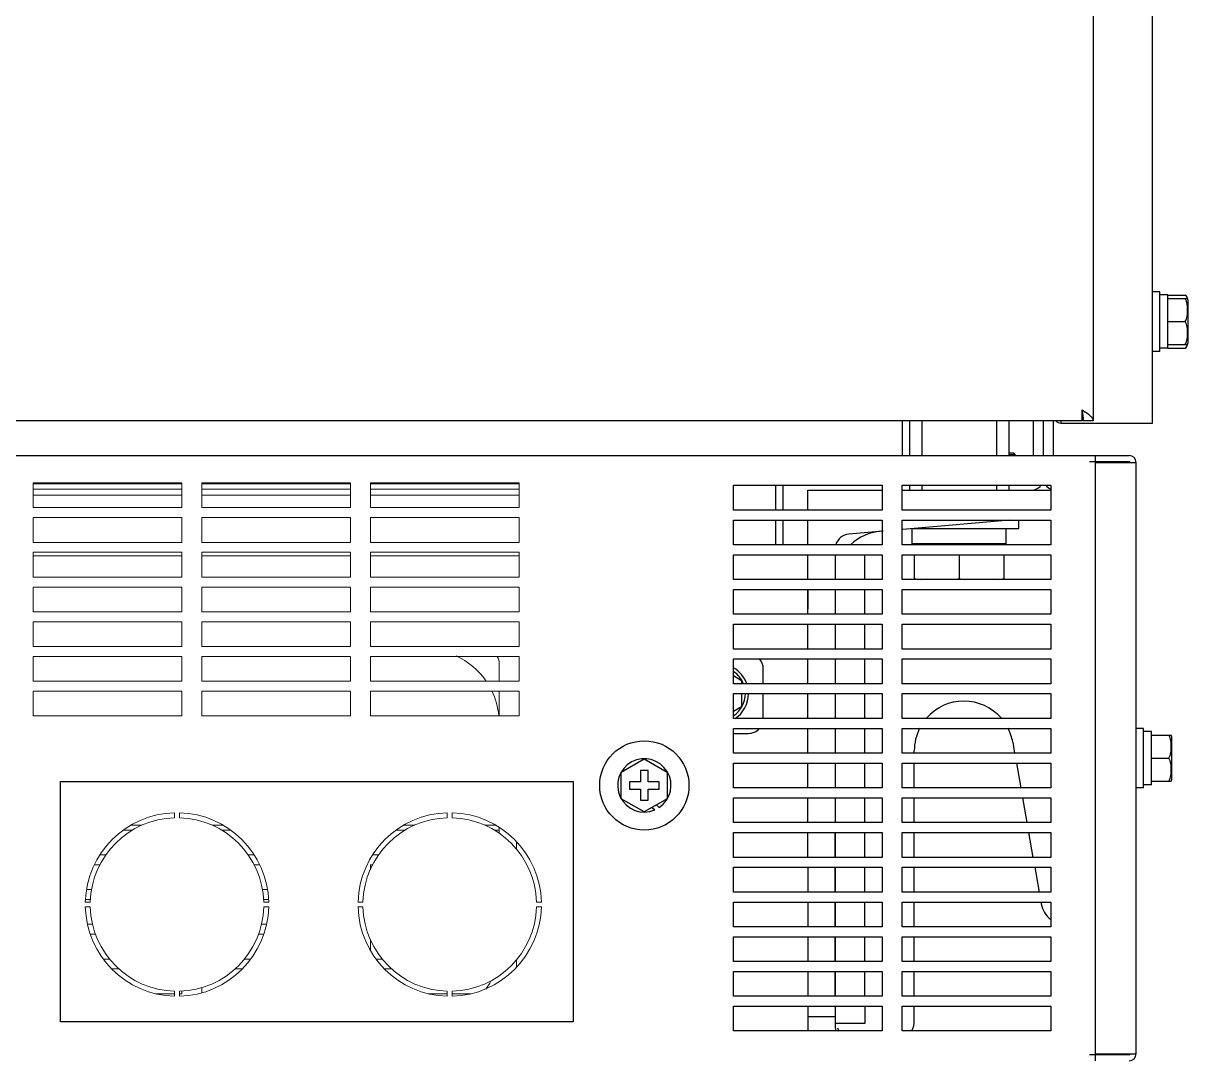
# Model space of a CAD drawing. Header units: millimetres. Extents: x 55614 to 110757, y -66981 to -47484.
# Drawn here: x 89443.1 to 89678, y -57890.2 to -57681.1 of the extents above; entities that cross this region are included whole.
import ezdxf

# ---------------------------------------------------------------- set-up
doc = ezdxf.new("R2010")
doc.units = ezdxf.units.MM
doc.layers.get('0').update_dxf_attribs({"lineweight": 15})
for name, color, linetype in [('2401-00300-M6-16HWMC_0', 7, 'Continuous'), ('2401-00332-S-M12-30HM_0', 7, 'Continuous'), ('2401-01144-S-M6-16HWM_0', 7, 'Continuous'), ('2403-00028_S-M8-0_0', 7, 'Continuous'), ('2404-00032-S-D12D24-P_0', 7, 'Continuous'), ('2404-00038-S-D12_0', 7, 'Continuous'), ('4212-68099_1_0', 7, 'Continuous'), ('4212-73755_1_0', 7, 'Continuous'), ('4212-73755_4_0', 7, 'Continuous'), ('4212-88600-1_0', 7, 'Continuous'), ('4212-88600-2_1_0', 7, 'Continuous'), ('4212-88600-4_0', 7, 'Continuous'), ('4212-88600-6_0', 7, 'Continuous'), ('4212-KH001_041_0', 7, 'Continuous'), ('4212-L0877_1_0', 7, 'Continuous'), ('4215-06931_0', 7, 'Continuous'), ('4215-06933_0', 7, 'Continuous'), ('4215-06934_0', 7, 'Continuous'), ('4215-07850_1_0', 7, 'Continuous'), ('CORNER_FITTING-1_041_0', 7, 'Continuous'), ('CORNER_FITTING-2_041_0', 7, 'Continuous')]:
    doc.layers.add(name, color=color, linetype=linetype)
doc.layers.add('DIM', color=5, linetype='Continuous', lineweight=18)
doc.layers.add('THICK', color=7, linetype='Continuous', lineweight=0)

# ---------------------------------------------------------------- blocks, each defined once
blk = doc.blocks.new('2-1725')
at = {"color": 7, "linetype": 'Continuous'}
for p, q in [((-17411.38, -73638.45), (-17381.38, -73638.45)), ((-17411.38, -73643.45), (-17411.38, -73638.45)), ((-17381.38, -73638.65), (-17411.38, -73638.65)), ((-17381.38, -73638.45), (-17381.38, -73643.45)), ((-17377.38, -73638.45), (-17347.38, -73638.45)), ((-17377.38, -73643.45), (-17377.38, -73638.45)), ((-17347.38, -73638.65), (-17377.38, -73638.65)), ((-17347.38, -73638.45), (-17347.38, -73643.45)), ((-17343.38, -73638.45), (-17313.38, -73638.45)), ((-17343.38, -73643.45), (-17343.38, -73638.45)), ((-17313.38, -73638.65), (-17343.38, -73638.65)), ((-17313.38, -73638.45), (-17313.38, -73643.45)), ((-17411.38, -73639.75), (-17381.38, -73639.75)), ((-17411.38, -73640.95), (-17381.38, -73640.95)), ((-17377.38, -73639.75), (-17347.38, -73639.75)), ((-17377.38, -73640.95), (-17347.38, -73640.95)), ((-17343.38, -73639.75), (-17313.38, -73639.75)), ((-17343.38, -73640.95), (-17313.38, -73640.95)), ((-17381.38, -73643.45), (-17411.38, -73643.45)), ((-17347.38, -73643.45), (-17377.38, -73643.45)), ((-17313.38, -73643.45), (-17343.38, -73643.45)), ((-17411.38, -73645.45), (-17381.38, -73645.45)), ((-17411.38, -73650.45), (-17411.38, -73645.45)), ((-17381.38, -73645.45), (-17381.38, -73650.45)), ((-17377.38, -73645.45), (-17347.38, -73645.45)), ((-17377.38, -73650.45), (-17377.38, -73645.45)), ((-17347.38, -73645.45), (-17347.38, -73650.45)), ((-17343.38, -73645.45), (-17313.38, -73645.45)), ((-17343.38, -73650.45), (-17343.38, -73645.45)), ((-17313.38, -73645.45), (-17313.38, -73650.45)), ((-17381.38, -73650.45), (-17411.38, -73650.45)), ((-17347.38, -73650.45), (-17377.38, -73650.45)), ((-17313.38, -73650.45), (-17343.38, -73650.45)), ((-17411.38, -73652.45), (-17381.38, -73652.45)), ((-17411.38, -73657.45), (-17411.38, -73652.45)), ((-17411.38, -73653.15), (-17381.38, -73653.15)), ((-17381.38, -73652.45), (-17381.38, -73657.45)), ((-17377.38, -73652.45), (-17347.38, -73652.45)), ((-17377.38, -73657.45), (-17377.38, -73652.45)), ((-17377.38, -73653.15), (-17347.38, -73653.15)), ((-17347.38, -73652.45), (-17347.38, -73657.45)), ((-17343.38, -73652.45), (-17313.38, -73652.45)), ((-17343.38, -73657.45), (-17343.38, -73652.45)), ((-17343.38, -73653.15), (-17313.38, -73653.15)), ((-17313.38, -73652.45), (-17313.38, -73657.45)), ((-17381.38, -73657.45), (-17411.38, -73657.45)), ((-17347.38, -73657.45), (-17377.38, -73657.45)), ((-17313.38, -73657.45), (-17343.38, -73657.45)), ((-17411.38, -73659.45), (-17381.38, -73659.45)), ((-17411.38, -73664.45), (-17411.38, -73659.45)), ((-17381.38, -73659.45), (-17381.38, -73664.45)), ((-17377.38, -73659.45), (-17347.38, -73659.45)), ((-17377.38, -73664.45), (-17377.38, -73659.45)), ((-17347.38, -73659.45), (-17347.38, -73664.45)), ((-17343.38, -73659.45), (-17313.38, -73659.45)), ((-17343.38, -73664.45), (-17343.38, -73659.45)), ((-17313.38, -73659.45), (-17313.38, -73664.45)), ((-17381.38, -73664.45), (-17411.38, -73664.45)), ((-17347.38, -73664.45), (-17377.38, -73664.45)), ((-17313.38, -73664.45), (-17343.38, -73664.45)), ((-17411.38, -73666.45), (-17381.38, -73666.45)), ((-17411.38, -73671.45), (-17411.38, -73666.45)), ((-17381.38, -73666.45), (-17381.38, -73671.45)), ((-17377.38, -73666.45), (-17347.38, -73666.45)), ((-17377.38, -73671.45), (-17377.38, -73666.45)), ((-17347.38, -73666.45), (-17347.38, -73671.45)), ((-17343.38, -73666.45), (-17313.38, -73666.45)), ((-17343.38, -73671.45), (-17343.38, -73666.45)), ((-17313.38, -73666.45), (-17313.38, -73671.45)), ((-17381.38, -73671.45), (-17411.38, -73671.45)), ((-17347.38, -73671.45), (-17377.38, -73671.45)), ((-17313.38, -73671.45), (-17343.38, -73671.45)), ((-17411.38, -73673.45), (-17381.38, -73673.45)), ((-17411.38, -73678.45), (-17411.38, -73673.45)), ((-17381.38, -73673.45), (-17381.38, -73678.45)), ((-17377.38, -73673.45), (-17347.38, -73673.45)), ((-17377.38, -73678.45), (-17377.38, -73673.45)), ((-17347.38, -73673.45), (-17347.38, -73678.45)), ((-17343.38, -73673.45), (-17313.38, -73673.45)), ((-17343.38, -73678.45), (-17343.38, -73673.45)), ((-17313.38, -73673.45), (-17313.38, -73678.45)), ((-17317.38, -73678.45), (-17317.38, -73674.95)), ((-17381.38, -73678.45), (-17411.38, -73678.45)), ((-17347.38, -73678.45), (-17377.38, -73678.45)), ((-17313.38, -73678.45), (-17343.38, -73678.45)), ((-17411.38, -73680.45), (-17381.38, -73680.45)), ((-17411.38, -73685.45), (-17411.38, -73680.45)), ((-17381.38, -73680.45), (-17381.38, -73685.45)), ((-17377.38, -73680.45), (-17347.38, -73680.45)), ((-17377.38, -73685.45), (-17377.38, -73680.45)), ((-17347.38, -73680.45), (-17347.38, -73685.45)), ((-17343.38, -73680.45), (-17313.38, -73680.45)), ((-17343.38, -73685.45), (-17343.38, -73680.45)), ((-17317.38, -73685.45), (-17317.38, -73680.45)), ((-17313.38, -73680.45), (-17313.38, -73685.45)), ((-17381.38, -73685.45), (-17411.38, -73685.45)), ((-17347.38, -73685.45), (-17377.38, -73685.45)), ((-17313.38, -73685.45), (-17343.38, -73685.45))]:
    blk.add_line(p, q, dxfattribs=at)
at = {"color": 1, "linetype": 'Continuous'}
for p, q in [((-17382.88, -73704.95), (-17382.88, -73705.95)), ((-17381.88, -73705.95), (-17381.88, -73704.95)), ((-17327.88, -73704.95), (-17327.88, -73705.95)), ((-17326.88, -73705.95), (-17326.88, -73704.95)), ((-17389.44, -73707.45), (-17391.66, -73707.45)), ((-17373.11, -73707.45), (-17375.32, -73707.45)), ((-17334.44, -73707.45), (-17336.66, -73707.45)), ((-17318.11, -73707.45), (-17320.32, -73707.45)), ((-17391.38, -73708.45), (-17393.2, -73708.45)), ((-17371.57, -73708.45), (-17373.38, -73708.45)), ((-17336.38, -73708.45), (-17338.2, -73708.45)), ((-17317.38, -73708.45), (-17318.38, -73708.45)), ((-17317.38, -73707.91), (-17317.38, -73709.1)), ((-17313.88, -73710.82), (-17313.88, -73712.34)), ((-17397.92, -73713.45), (-17396.72, -73713.45)), ((-17368.04, -73713.45), (-17366.85, -73713.45)), ((-17342.92, -73713.45), (-17341.72, -73713.45)), ((-17397.92, -73715.45), (-17399.05, -73715.45)), ((-17365.72, -73715.45), (-17366.84, -73715.45)), ((-17342.92, -73715.45), (-17343.38, -73715.45)), ((-17343.38, -73715.45), (-17343.38, -73716.39)), ((-17400.62, -73720.45), (-17399.6, -73720.45)), ((-17365.16, -73720.45), (-17364.15, -73720.45)), ((-17399.88, -73722.95), (-17400.88, -73722.95)), ((-17400.88, -73723.95), (-17399.88, -73723.95)), ((-17399.84, -73722.45), (-17400.84, -73722.45)), ((-17363.93, -73722.45), (-17364.93, -73722.45)), ((-17363.89, -73722.95), (-17364.89, -73722.95)), ((-17364.89, -73723.95), (-17363.89, -73723.95)), ((-17344.88, -73722.95), (-17345.88, -73722.95)), ((-17345.88, -73723.95), (-17344.88, -73723.95)), ((-17308.89, -73722.95), (-17309.89, -73722.95)), ((-17309.89, -73723.95), (-17308.89, -73723.95)), ((-17400.44, -73727.45), (-17399.42, -73727.45)), ((-17365.35, -73727.45), (-17364.33, -73727.45)), ((-17398.81, -73729.45), (-17399.88, -73729.45)), ((-17364.88, -73729.45), (-17365.96, -73729.45)), ((-17343.38, -73730.5), (-17343.38, -73732.72)), ((-17397.25, -73734.45), (-17395.96, -73734.45)), ((-17368.8, -73734.45), (-17367.51, -73734.45)), ((-17342.25, -73734.45), (-17340.96, -73734.45)), ((-17313.88, -73734.55), (-17313.88, -73736.08)), ((-17394.1, -73736.45), (-17395.51, -73736.45)), ((-17369.25, -73736.45), (-17370.67, -73736.45)), ((-17339.1, -73736.45), (-17340.51, -73736.45)), ((-17377.38, -73740.19), (-17377.38, -73741.23)), ((-17386.64, -73741.45), (-17382.88, -73741.45)), ((-17382.88, -73740.94), (-17382.88, -73741.94)), ((-17381.88, -73741.94), (-17381.88, -73740.94)), ((-17381.88, -73741.45), (-17381.38, -73741.45)), ((-17381.38, -73741.45), (-17381.38, -73740.9)), ((-17331.64, -73741.45), (-17327.88, -73741.45)), ((-17327.88, -73740.94), (-17327.88, -73741.94)), ((-17326.88, -73741.94), (-17326.88, -73740.94)), ((-17326.88, -73741.45), (-17323.12, -73741.45))]:
    blk.add_line(p, q, dxfattribs=at)
at = {"color": 7, "linetype": 'Continuous'}
for centre, radius, start, end in [((-17332.38, -73686.95), 15, 34.815, 65.0889), ((-17320.38, -73674.95), 3, 0, 30.1902), ((-17332.38, -73686.95), 15, 5.8604, 25.8691)]:
    blk.add_arc(centre, radius, start, end, dxfattribs=at)
at = {"color": 1, "linetype": 'Continuous'}
for centre, radius, start, end in [((-17382.38, -73723.45), 18.5, 91.5487, 178.4513), ((-17382.38, -73723.45), 18.5, 1.5487, 88.4513), ((-17327.38, -73723.45), 18.5, 91.5487, 178.4513), ((-17327.38, -73723.45), 18.5, 1.5487, 88.4513), ((-17382.38, -73723.45), 17.5, 91.6372, 178.3628), ((-17382.38, -73723.45), 17.5, 1.6372, 88.3628), ((-17327.38, -73723.45), 17.5, 91.6372, 178.3628), ((-17327.38, -73723.45), 17.5, 1.6372, 88.3628), ((-17382.38, -73723.45), 18.5, 181.5487, 268.4513), ((-17382.38, -73723.45), 17.5, 181.6372, 268.3628), ((-17382.38, -73723.45), 18.5, 271.5487, 358.4513), ((-17382.38, -73723.45), 17.5, 271.6372, 358.3628), ((-17327.38, -73723.45), 18.5, 181.5487, 268.4513), ((-17327.38, -73723.45), 17.5, 181.6372, 268.3628), ((-17327.38, -73723.45), 18.5, 271.5487, 358.4513), ((-17327.38, -73723.45), 17.5, 271.6372, 358.3628), ((-17332.38, -73731.95), 15, 325.1133, 332.3944)]:
    blk.add_arc(centre, radius, start, end, dxfattribs=at)
at = {"layer": '2401-00300-M6-16HWMC_0', "color": 7, "linetype": 'Continuous'}
for p, q in [((-17184.18, -73599.95), (-17185.63, -73599.95)), ((-17184.18, -73611.95), (-17184.18, -73599.95)), ((-17182.53, -73600.57), (-17184.18, -73600.57)), ((-17182.53, -73611.32), (-17182.53, -73600.57)), ((-17182.53, -73600.59), (-17179.05, -73600.59)), ((-17182.53, -73601.31), (-17178.57, -73601.31)), ((-17178.53, -73601.59), (-17178.53, -73610.3)), ((-17182.53, -73605.95), (-17179.05, -73605.95)), ((-17182.53, -73611.32), (-17184.18, -73611.32)), ((-17182.53, -73610.58), (-17178.57, -73610.58)), ((-17182.53, -73611.3), (-17179.05, -73611.3)), ((-17184.18, -73611.95), (-17185.63, -73611.95)), ((-17270.13, -73677.32), (-17268.5, -73678.27)), ((-17268.5, -73678.27), (-17268.5, -73678.95)), ((-17268.5, -73680.95), (-17268.5, -73683.62)), ((-17268.5, -73683.62), (-17270.13, -73684.57)), ((-17187.48, -73687.95), (-17188.93, -73687.95)), ((-17187.48, -73699.95), (-17187.48, -73687.95)), ((-17185.83, -73688.57), (-17187.48, -73688.57)), ((-17185.83, -73699.32), (-17185.83, -73688.57)), ((-17185.83, -73689.31), (-17181.87, -73689.31)), ((-17181.83, -73689.59), (-17181.83, -73698.3)), ((-17292.77, -73696.77), (-17288.13, -73694.09)), ((-17288.13, -73694.09), (-17283.5, -73696.77)), ((-17185.83, -73693.95), (-17182.35, -73693.95)), ((-17292.77, -73702.12), (-17292.77, -73696.77)), ((-17287.38, -73696.45), (-17288.88, -73696.45)), ((-17288.88, -73696.45), (-17288.88, -73698.7)), ((-17287.38, -73698.7), (-17287.38, -73696.45)), ((-17283.5, -73696.77), (-17283.5, -73702.12)), ((-17288.88, -73698.7), (-17291.13, -73698.7)), ((-17291.13, -73698.7), (-17291.13, -73700.2)), ((-17291.13, -73700.2), (-17288.88, -73700.2)), ((-17288.88, -73700.2), (-17288.88, -73702.45)), ((-17285.13, -73698.7), (-17287.38, -73698.7)), ((-17287.38, -73700.2), (-17285.13, -73700.2)), ((-17287.38, -73702.45), (-17287.38, -73700.2)), ((-17285.13, -73700.2), (-17285.13, -73698.7)), ((-17187.48, -73699.95), (-17188.93, -73699.95)), ((-17185.83, -73699.32), (-17187.48, -73699.32)), ((-17185.83, -73698.58), (-17181.87, -73698.58)), ((-17288.13, -73704.8), (-17292.77, -73702.12)), ((-17288.88, -73702.45), (-17287.38, -73702.45)), ((-17283.5, -73702.12), (-17288.13, -73704.8)), ((-17286.54, -73703.88), (-17286.03, -73704.39)), ((-17285.12, -73703.9), (-17285.65, -73703.37))]:
    blk.add_line(p, q, dxfattribs=at)
for centre, radius, start, end in [((-17179.75, -73601.59), 1.22, 13.3936, 55.052), ((-17179.75, -73601.59), 1.22, 0, 13.392), ((-17179.75, -73610.3), 1.22, 304.948, 346.6065), ((-17179.75, -73610.3), 1.22, 346.608, 0), ((-17273.13, -73680.95), 6, 19.5186, 59.9304), ((-17273.13, -73680.95), 5.38, 21.9007, 56.009), ((-17273.13, -73680.95), 5.38, 304.1123, 0), ((-17273.13, -73680.95), 6, 303.4139, 0), ((-17183.05, -73689.59), 1.22, 0, 13.392), ((-17288.13, -73699.45), 5.38, 304.1123, 292.9799), ((-17183.05, -73698.3), 1.22, 346.608, 0)]:
    blk.add_arc(centre, radius, start, end, dxfattribs=at)
for points, knots in [([(-17178.62, -73601.31), (-17178.64, -73601.18), (-17178.73, -73600.9), (-17178.93, -73600.68), (-17179.05, -73600.59)], [0, 0, 0, 0, 0.461192, 1, 1, 1, 1]), ([(-17179.05, -73605.95), (-17178.8, -73605.64), (-17178.58, -73604.82), (-17178.56, -73603.63), (-17178.58, -73602.44), (-17178.8, -73601.62), (-17179.05, -73601.31)], [0, 0, 0, 0, 0.250792, 0.5, 0.749207, 1, 1, 1, 1]), ([(-17179.05, -73610.58), (-17178.8, -73610.27), (-17178.58, -73609.45), (-17178.56, -73608.26), (-17178.58, -73607.08), (-17178.8, -73606.25), (-17179.05, -73605.95)], [0, 0, 0, 0, 0.250791, 0.499999, 0.749207, 1, 1, 1, 1]), ([(-17179.05, -73611.3), (-17178.93, -73611.21), (-17178.73, -73610.99), (-17178.64, -73610.71), (-17178.62, -73610.59)], [0, 0, 0, 0, 0.538812, 1, 1, 1, 1]), ([(-17182.35, -73693.95), (-17182.1, -73693.64), (-17181.88, -73692.82), (-17181.86, -73691.63), (-17181.88, -73690.44), (-17182.1, -73689.62), (-17182.35, -73689.31)], [0, 0, 0, 0, 0.250792, 0.5, 0.749207, 1, 1, 1, 1]), ([(-17182.35, -73698.58), (-17182.1, -73698.27), (-17181.88, -73697.45), (-17181.86, -73696.26), (-17181.88, -73695.08), (-17182.1, -73694.25), (-17182.35, -73693.95)], [0, 0, 0, 0, 0.250791, 0.499999, 0.749207, 1, 1, 1, 1])]:
    blk.add_open_spline(points, degree=3, knots=knots, dxfattribs=at)
at = {"layer": '2401-00332-S-M12-30HM_0', "color": 7, "linetype": 'Continuous'}
for p, q in [((-17231.57, -73650.75), (-17233.63, -73650.75)), ((-17233.63, -73650.75), (-17233.63, -73650.95)), ((-17222.63, -73650.75), (-17226.68, -73650.75)), ((-17224.63, -73650.75), (-17224.63, -73650.95)), ((-17215.63, -73650.75), (-17217.7, -73650.75)), ((-17215.63, -73650.75), (-17215.63, -73650.95)), ((-17233.63, -73657.95), (-17233.63, -73652.95)), ((-17224.63, -73652.95), (-17224.63, -73657.74)), ((-17215.63, -73652.95), (-17215.63, -73657.95))]:
    blk.add_line(p, q, dxfattribs=at)
for centre, start, end in [((-17227.95, -73630.79), 258.0949, 260.4341), ((-17230.31, -73630.79), 279.5659, 281.9051), ((-17218.95, -73630.79), 258.0949, 260.4341), ((-17221.31, -73630.79), 279.5659, 281.9051)]:
    blk.add_arc(centre, 27.54, start, end, dxfattribs=at)
at = {"layer": '2401-01144-S-M6-16HWM_0', "color": 7, "linetype": 'Continuous'}
blk.add_circle((-17288.13, -73699.45), 9, dxfattribs=at)
at = {"layer": '2403-00028_S-M8-0_0', "color": 7, "linetype": 'Continuous'}
for p, q in [((-17213.61, -73632.48), (-17214.63, -73632.48)), ((-17213.31, -73632.78), (-17213.61, -73632.48)), ((-17213.31, -73632.78), (-17214.63, -73632.78)), ((-17213.31, -73632.78), (-17213.31, -73632.95))]:
    blk.add_line(p, q, dxfattribs=at)
at = {"layer": '2404-00032-S-D12D24-P_0', "color": 7, "linetype": 'Continuous'}
for p, q in [((-17212.63, -73647.65), (-17212.63, -73645.95)), ((-17233.91, -73647.65), (-17212.63, -73647.65))]:
    blk.add_line(p, q, dxfattribs=at)
at = {"layer": '2404-00038-S-D12_0', "color": 7, "linetype": 'Continuous'}
for p, q in [((-17234.08, -73650.75), (-17234.08, -73647.66)), ((-17215.18, -73650.75), (-17215.18, -73647.65)), ((-17233.63, -73650.75), (-17234.08, -73650.75)), ((-17226.68, -73650.75), (-17231.57, -73650.75)), ((-17217.7, -73650.75), (-17222.63, -73650.75)), ((-17215.18, -73650.75), (-17215.63, -73650.75))]:
    blk.add_line(p, q, dxfattribs=at)
at = {"layer": '4212-68099_1_0', "color": 7, "linetype": 'Continuous'}
for p, q in [((-17197.63, -71550.95), (-17197.63, -73625.95)), ((-17199.83, -73625.95), (-17199.83, -73623.75)), ((-17199.83, -73623.75), (-17199.74, -73623.8)), ((-17199.83, -73623.75), (-17199.8, -73623.94)), ((-17199.74, -73623.8), (-17199.63, -73623.87)), ((-17199.83, -73625.95), (-18034.43, -73625.95)), ((-17197.63, -73625.95), (-17199.63, -73625.95))]:
    blk.add_line(p, q, dxfattribs=at)
blk.add_open_spline([(-17199.8, -73623.94), (-17199.71, -73624.61), (-17199.63, -73625.28), (-17199.63, -73625.95)], degree=3, dxfattribs=at)
blk.add_open_spline([(-17199.63, -73623.87), (-17199.14, -73624.19), (-17198.32, -73624.68), (-17197.63, -73625.55), (-17197.63, -73625.95)], degree=3, knots=[0, 0, 0, 0, 0.597826, 1, 1, 1, 1], dxfattribs=at)
at = {"layer": '4212-73755_1_0', "color": 7, "linetype": 'Continuous'}
for p, q in [((-17185.63, -73626.45), (-17185.63, -72574.95)), ((-17204.13, -73625.95), (-17204.13, -73626.45)), ((-17204.13, -73626.45), (-17185.63, -73626.45))]:
    blk.add_line(p, q, dxfattribs=at)
blk.add_arc((-17203.93, -73624.75), 1.7, 225.0469, 263.2317, dxfattribs=at)
at = {"layer": '4212-73755_4_0', "color": 7, "linetype": 'Continuous'}
for p, q in [((-17207.63, -73632.95), (-17207.63, -73625.95)), ((-17205.63, -73632.95), (-17205.63, -73625.95))]:
    blk.add_line(p, q, dxfattribs=at)
blk.add_arc((-17205.13, -73637.45), 2.5, 216.9801, 246.148, dxfattribs=at)
at = {"layer": '4212-88600-1_0', "color": 7, "linetype": 'Continuous'}
for p, q in [((-17255.13, -73639.95), (-17240.13, -73639.95)), ((-17255.13, -73643.95), (-17255.13, -73639.95)), ((-17236.13, -73639.95), (-17206.13, -73639.95)), ((-17255.13, -73650.95), (-17255.13, -73645.95)), ((-17214.48, -73645.95), (-17235.97, -73647.83)), ((-17239.94, -73648.17), (-17246.89, -73648.78)), ((-17255.13, -73657.95), (-17255.13, -73652.95)), ((-17249.63, -73652.95), (-17249.63, -73657.95)), ((-17255.13, -73664.95), (-17255.13, -73659.95)), ((-17249.63, -73659.95), (-17249.63, -73664.95)), ((-17255.13, -73671.95), (-17255.13, -73666.95)), ((-17249.63, -73666.95), (-17249.63, -73671.95)), ((-17255.13, -73678.95), (-17255.13, -73673.95)), ((-17249.63, -73673.95), (-17249.63, -73678.95)), ((-17255.13, -73685.95), (-17255.13, -73680.95)), ((-17249.63, -73680.95), (-17249.63, -73685.95)), ((-17255.13, -73692.95), (-17255.13, -73687.95)), ((-17249.63, -73687.95), (-17249.63, -73692.95)), ((-17255.13, -73699.95), (-17255.13, -73694.95)), ((-17249.63, -73694.95), (-17249.63, -73699.95)), ((-17255.13, -73706.95), (-17255.13, -73701.95)), ((-17249.63, -73701.95), (-17249.63, -73706.95)), ((-17255.13, -73713.95), (-17255.13, -73708.95)), ((-17249.63, -73708.95), (-17249.63, -73713.95)), ((-17255.13, -73715.95), (-17255.13, -73720.95)), ((-17249.63, -73715.95), (-17249.63, -73720.95)), ((-17255.13, -73722.95), (-17255.13, -73727.95)), ((-17249.63, -73722.95), (-17249.63, -73727.95)), ((-17255.13, -73729.95), (-17255.13, -73734.95)), ((-17249.63, -73729.95), (-17249.63, -73734.95)), ((-17255.13, -73736.95), (-17255.13, -73741.95)), ((-17249.63, -73736.95), (-17249.63, -73741.95)), ((-17255.13, -73743.95), (-17255.13, -73748.95)), ((-17249.63, -73743.95), (-17249.63, -73748.12)), ((-17255.13, -73746.01), (-17249.63, -73746.01))]:
    blk.add_line(p, q, dxfattribs=at)
for centre, start, end in [((-17246.63, -73651.77), 95, 163.9984), ((-17246.63, -73748.12), 180, 195.9902)]:
    blk.add_arc(centre, 3, start, end, dxfattribs=at)
at = {"layer": '4212-88600-2_1_0', "color": 7, "linetype": 'Continuous'}
for p, q in [((-17255.13, -73659.95), (-17255.13, -73663.95)), ((-17255.13, -73715.95), (-17255.13, -73720.95)), ((-17255.13, -73722.95), (-17255.13, -73727.95)), ((-17255.13, -73729.95), (-17255.13, -73734.95)), ((-17255.13, -73736.95), (-17255.13, -73741.95)), ((-17255.13, -73743.95), (-17255.13, -73746.01))]:
    blk.add_line(p, q, dxfattribs=at)
at = {"layer": '4212-88600-4_0', "color": 7, "linetype": 'Continuous'}
for p, q in [((-17243.63, -73657.95), (-17243.63, -73652.95)), ((-17249.63, -73657.45), (-17249.63, -73657.95)), ((-17249.63, -73659.95), (-17249.63, -73664.95)), ((-17243.63, -73664.95), (-17243.63, -73659.95)), ((-17249.63, -73666.95), (-17249.63, -73671.95)), ((-17243.63, -73671.95), (-17243.63, -73666.95)), ((-17249.63, -73673.95), (-17249.63, -73678.95)), ((-17243.63, -73678.95), (-17243.63, -73673.95)), ((-17249.63, -73680.95), (-17249.63, -73685.95)), ((-17243.63, -73685.95), (-17243.63, -73680.95)), ((-17249.63, -73687.95), (-17249.63, -73692.95)), ((-17243.63, -73692.95), (-17243.63, -73687.95)), ((-17249.63, -73694.95), (-17249.63, -73699.95)), ((-17243.63, -73699.95), (-17243.63, -73694.95)), ((-17249.63, -73701.95), (-17249.63, -73706.95)), ((-17243.63, -73706.95), (-17243.63, -73701.95)), ((-17249.63, -73713.95), (-17249.63, -73708.95)), ((-17243.63, -73713.95), (-17243.63, -73708.95)), ((-17249.63, -73720.95), (-17249.63, -73715.95)), ((-17243.63, -73720.95), (-17243.63, -73715.95)), ((-17249.63, -73727.95), (-17249.63, -73722.95)), ((-17243.63, -73727.95), (-17243.63, -73722.95)), ((-17249.63, -73734.95), (-17249.63, -73729.95)), ((-17243.63, -73734.95), (-17243.63, -73729.95)), ((-17249.63, -73741.95), (-17249.63, -73736.95)), ((-17243.63, -73741.95), (-17243.63, -73736.95)), ((-17243.63, -73743.95), (-17243.63, -73747.45)), ((-17243.63, -73747.45), (-17249.63, -73747.45))]:
    blk.add_line(p, q, dxfattribs=at)
at = {"layer": '4212-88600-6_0', "color": 7, "linetype": 'Continuous'}
for p, q in [((-17213.83, -73690.71), (-17213.44, -73692.95)), ((-17233.68, -73692.95), (-17233.68, -73692.45)), ((-17233.68, -73699.95), (-17233.68, -73694.95)), ((-17213.09, -73694.95), (-17212.21, -73699.95)), ((-17233.68, -73706.95), (-17233.68, -73701.95)), ((-17211.85, -73701.95), (-17210.97, -73706.95)), ((-17233.68, -73713.95), (-17233.68, -73708.95)), ((-17210.62, -73708.95), (-17209.74, -73713.95)), ((-17233.68, -73720.95), (-17233.68, -73715.95)), ((-17209.38, -73715.95), (-17208.5, -73720.95)), ((-17233.68, -73727.95), (-17233.68, -73722.95)), ((-17208.15, -73722.95), (-17208.09, -73723.31)), ((-17233.68, -73734.95), (-17233.68, -73729.95)), ((-17233.68, -73741.95), (-17233.68, -73736.95)), ((-17233.68, -73746.81), (-17233.68, -73743.95))]:
    blk.add_line(p, q, dxfattribs=at)
for centre, radius, start, end in [((-17239.63, -73658.18), 10, 95, 133.3743), ((-17223.68, -73692.45), 10, 40.7392, 139.2265), ((-17223.68, -73692.45), 10, 153.1238, 180), ((-17223.68, -73692.45), 10, 10, 26.8855), ((-17203.16, -73722.45), 5, 190, 233.3254), ((-17238.68, -73746.81), 5, 334.6291, 0), ((-17244.63, -73746.29), 5, 204.2857, 212.2893)]:
    blk.add_arc(centre, radius, start, end, dxfattribs=at)
at = {"layer": '4212-KH001_041_0', "color": 7, "linetype": 'Continuous'}
blk.add_line((-17236.13, -73625.95), (-17236.13, -73632.95), dxfattribs=at)
at = {"layer": '4212-L0877_1_0', "color": 7, "linetype": 'Continuous'}
blk.add_line((-17209.63, -73632.95), (-17209.63, -73625.95), dxfattribs=at)
blk.add_arc((-17210.13, -73637.45), 2.5, 270, 323.0204, dxfattribs=at)
at = {"layer": '4215-06931_0', "color": 7, "linetype": 'Continuous'}
for p, q in [((-17197.13, -73632.95), (-17190.33, -73632.95)), ((-17197.13, -73634.15), (-17190.33, -73634.15)), ((-17197.13, -73634.35), (-17188.93, -73634.35)), ((-17188.93, -73753.55), (-17188.93, -73634.35)), ((-17197.13, -73753.55), (-17188.93, -73753.55)), ((-17190.33, -73753.75), (-17197.13, -73753.75))]:
    blk.add_line(p, q, dxfattribs=at)
for centre, radius, start, end in [((-17190.33, -73634.35), 1.4, 0, 90), ((-17190.33, -73634.35), 0.2, 0, 90), ((-17190.33, -73753.55), 1.4, 270, 0), ((-17190.33, -73753.55), 0.2, 270, 0)]:
    blk.add_arc(centre, radius, start, end, dxfattribs=at)
at = {"layer": '4215-06933_0', "color": 7, "linetype": 'Continuous'}
for p, q in [((-17264.13, -73678.95), (-17264.13, -73675.95)), ((-17264.13, -73685.95), (-17264.13, -73680.95)), ((-17270.13, -73688.95), (-17267.13, -73688.95))]:
    blk.add_line(p, q, dxfattribs=at)
for centre, start, end in [((-17267.13, -73675.95), 0, 42.0875), ((-17267.13, -73685.95), 270, 317.9125)]:
    blk.add_arc(centre, 3, start, end, dxfattribs=at)
at = {"layer": '4215-06934_0', "color": 7, "linetype": 'Continuous'}
for p, q in [((-18037.13, -73632.95), (-17197.13, -73632.95)), ((-17198.33, -73634.15), (-17197.13, -73634.15)), ((-17197.13, -73754.95), (-17197.13, -73632.95)), ((-17270.13, -73638.95), (-17240.13, -73638.95)), ((-17270.13, -73643.95), (-17270.13, -73638.95)), ((-17240.13, -73638.95), (-17240.13, -73643.95)), ((-17236.13, -73638.95), (-17206.13, -73638.95)), ((-17236.13, -73643.95), (-17236.13, -73638.95)), ((-17206.13, -73638.95), (-17206.13, -73643.95)), ((-17240.13, -73643.95), (-17270.13, -73643.95)), ((-17206.13, -73643.95), (-17236.13, -73643.95)), ((-17270.13, -73645.95), (-17240.13, -73645.95)), ((-17270.13, -73650.95), (-17270.13, -73645.95)), ((-17240.13, -73645.95), (-17240.13, -73650.95)), ((-17236.13, -73645.95), (-17206.13, -73645.95)), ((-17236.13, -73650.95), (-17236.13, -73645.95)), ((-17206.13, -73645.95), (-17206.13, -73650.95)), ((-17240.13, -73650.95), (-17270.13, -73650.95)), ((-17206.13, -73650.95), (-17236.13, -73650.95)), ((-17270.13, -73652.95), (-17240.13, -73652.95)), ((-17270.13, -73657.95), (-17270.13, -73652.95)), ((-17240.13, -73652.95), (-17240.13, -73657.95)), ((-17236.13, -73652.95), (-17206.13, -73652.95)), ((-17236.13, -73657.95), (-17236.13, -73652.95)), ((-17206.13, -73652.95), (-17206.13, -73657.95)), ((-17240.13, -73657.95), (-17270.13, -73657.95)), ((-17206.13, -73657.95), (-17236.13, -73657.95)), ((-17270.13, -73659.95), (-17240.13, -73659.95)), ((-17270.13, -73664.95), (-17270.13, -73659.95)), ((-17240.13, -73659.95), (-17240.13, -73664.95)), ((-17236.13, -73659.95), (-17206.13, -73659.95)), ((-17236.13, -73664.95), (-17236.13, -73659.95)), ((-17206.13, -73659.95), (-17206.13, -73664.95)), ((-17240.13, -73664.95), (-17270.13, -73664.95)), ((-17206.13, -73664.95), (-17236.13, -73664.95)), ((-17270.13, -73666.95), (-17240.13, -73666.95)), ((-17270.13, -73671.95), (-17270.13, -73666.95)), ((-17240.13, -73666.95), (-17240.13, -73671.95)), ((-17236.13, -73666.95), (-17206.13, -73666.95)), ((-17236.13, -73671.95), (-17236.13, -73666.95)), ((-17206.13, -73666.95), (-17206.13, -73671.95)), ((-17240.13, -73671.95), (-17270.13, -73671.95)), ((-17206.13, -73671.95), (-17236.13, -73671.95)), ((-17270.13, -73673.95), (-17240.13, -73673.95)), ((-17270.13, -73678.95), (-17270.13, -73673.95)), ((-17240.13, -73673.95), (-17240.13, -73678.95)), ((-17236.13, -73673.95), (-17206.13, -73673.95)), ((-17236.13, -73678.95), (-17236.13, -73673.95)), ((-17206.13, -73673.95), (-17206.13, -73678.95)), ((-17240.13, -73678.95), (-17270.13, -73678.95)), ((-17206.13, -73678.95), (-17236.13, -73678.95)), ((-17270.13, -73680.95), (-17240.13, -73680.95)), ((-17270.13, -73685.95), (-17270.13, -73680.95)), ((-17240.13, -73680.95), (-17240.13, -73685.95)), ((-17236.13, -73680.95), (-17206.13, -73680.95)), ((-17236.13, -73685.95), (-17236.13, -73680.95)), ((-17206.13, -73680.95), (-17206.13, -73685.95)), ((-17240.13, -73685.95), (-17270.13, -73685.95)), ((-17206.13, -73685.95), (-17236.13, -73685.95)), ((-17270.13, -73687.95), (-17240.13, -73687.95)), ((-17270.13, -73692.95), (-17270.13, -73687.95)), ((-17240.13, -73687.95), (-17240.13, -73692.95)), ((-17236.13, -73687.95), (-17206.13, -73687.95)), ((-17236.13, -73692.95), (-17236.13, -73687.95)), ((-17206.13, -73687.95), (-17206.13, -73692.95)), ((-17240.13, -73692.95), (-17270.13, -73692.95)), ((-17206.13, -73692.95), (-17236.13, -73692.95)), ((-17270.13, -73694.95), (-17240.13, -73694.95)), ((-17270.13, -73699.95), (-17270.13, -73694.95)), ((-17240.13, -73694.95), (-17240.13, -73699.95)), ((-17236.13, -73694.95), (-17206.13, -73694.95)), ((-17236.13, -73699.95), (-17236.13, -73694.95)), ((-17206.13, -73694.95), (-17206.13, -73699.95)), ((-17240.13, -73699.95), (-17270.13, -73699.95)), ((-17206.13, -73699.95), (-17236.13, -73699.95)), ((-17270.13, -73701.95), (-17240.13, -73701.95)), ((-17270.13, -73706.95), (-17270.13, -73701.95)), ((-17240.13, -73701.95), (-17240.13, -73706.95)), ((-17236.13, -73701.95), (-17206.13, -73701.95)), ((-17236.13, -73706.95), (-17236.13, -73701.95)), ((-17206.13, -73701.95), (-17206.13, -73706.95)), ((-17240.13, -73706.95), (-17270.13, -73706.95)), ((-17206.13, -73706.95), (-17236.13, -73706.95)), ((-17270.13, -73708.95), (-17240.13, -73708.95)), ((-17270.13, -73713.95), (-17270.13, -73708.95)), ((-17240.13, -73708.95), (-17240.13, -73713.95)), ((-17236.13, -73708.95), (-17206.13, -73708.95)), ((-17236.13, -73713.95), (-17236.13, -73708.95)), ((-17206.13, -73708.95), (-17206.13, -73713.95)), ((-17240.13, -73713.95), (-17270.13, -73713.95)), ((-17206.13, -73713.95), (-17236.13, -73713.95)), ((-17270.13, -73715.95), (-17240.13, -73715.95)), ((-17270.13, -73720.95), (-17270.13, -73715.95)), ((-17240.13, -73715.95), (-17240.13, -73720.95)), ((-17236.13, -73715.95), (-17206.13, -73715.95)), ((-17236.13, -73720.95), (-17236.13, -73715.95)), ((-17206.13, -73715.95), (-17206.13, -73720.95)), ((-17240.13, -73720.95), (-17270.13, -73720.95)), ((-17206.13, -73720.95), (-17236.13, -73720.95)), ((-17270.13, -73722.95), (-17240.13, -73722.95)), ((-17270.13, -73727.95), (-17270.13, -73722.95)), ((-17240.13, -73722.95), (-17240.13, -73727.95)), ((-17236.13, -73722.95), (-17206.13, -73722.95)), ((-17236.13, -73727.95), (-17236.13, -73722.95)), ((-17206.13, -73722.95), (-17206.13, -73727.95)), ((-17240.13, -73727.95), (-17270.13, -73727.95)), ((-17206.13, -73727.95), (-17236.13, -73727.95)), ((-17270.13, -73729.95), (-17240.13, -73729.95)), ((-17270.13, -73734.95), (-17270.13, -73729.95)), ((-17240.13, -73729.95), (-17240.13, -73734.95)), ((-17236.13, -73729.95), (-17206.13, -73729.95)), ((-17236.13, -73734.95), (-17236.13, -73729.95)), ((-17206.13, -73729.95), (-17206.13, -73734.95)), ((-17240.13, -73734.95), (-17270.13, -73734.95)), ((-17206.13, -73734.95), (-17236.13, -73734.95)), ((-17270.13, -73736.95), (-17240.13, -73736.95)), ((-17270.13, -73741.95), (-17270.13, -73736.95)), ((-17240.13, -73736.95), (-17240.13, -73741.95)), ((-17236.13, -73736.95), (-17206.13, -73736.95)), ((-17236.13, -73741.95), (-17236.13, -73736.95)), ((-17206.13, -73736.95), (-17206.13, -73741.95)), ((-17240.13, -73741.95), (-17270.13, -73741.95)), ((-17206.13, -73741.95), (-17236.13, -73741.95)), ((-17270.13, -73743.95), (-17240.13, -73743.95)), ((-17270.13, -73748.95), (-17270.13, -73743.95)), ((-17240.13, -73743.95), (-17240.13, -73748.95)), ((-17236.13, -73743.95), (-17206.13, -73743.95)), ((-17236.13, -73748.95), (-17236.13, -73743.95)), ((-17206.13, -73743.95), (-17206.13, -73748.95)), ((-17240.13, -73748.95), (-17270.13, -73748.95)), ((-17206.13, -73748.95), (-17236.13, -73748.95)), ((-17197.13, -73753.75), (-17198.33, -73753.75))]:
    blk.add_line(p, q, dxfattribs=at)
at = {"layer": '4215-07850_1_0', "color": 7, "linetype": 'Continuous'}
for p, q in [((-17261.63, -73643.95), (-17261.63, -73638.95)), ((-17260.13, -73643.95), (-17260.13, -73638.95)), ((-17261.63, -73650.95), (-17261.63, -73645.95)), ((-17260.13, -73650.95), (-17260.13, -73645.95))]:
    blk.add_line(p, q, dxfattribs=at)
at = {"layer": 'CORNER_FITTING-1_041_0', "color": 7, "linetype": 'Continuous'}
blk.add_line((-17230.63, -73639.95), (-17218.63, -73639.95), dxfattribs=at)
at = {"layer": 'CORNER_FITTING-2_041_0', "color": 7, "linetype": 'Continuous'}
for p, q in [((-17234.63, -73625.95), (-17234.63, -73632.95)), ((-17232.13, -73625.95), (-17232.13, -73632.95)), ((-17217.13, -73625.95), (-17217.13, -73632.95)), ((-17214.63, -73625.95), (-17214.63, -73632.95)), ((-17234.63, -73638.95), (-17234.63, -73639.95)), ((-17232.13, -73638.95), (-17232.13, -73639.95)), ((-17217.13, -73638.95), (-17217.13, -73639.95)), ((-17214.63, -73638.95), (-17214.63, -73639.95)), ((-17230.63, -73639.95), (-17218.63, -73639.95))]:
    blk.add_line(p, q, dxfattribs=at)
at = {"layer": 'DIM', "color": 2, "lineweight": 30}
blk.add_lwpolyline([(-17405.91, -73698.69), (-17302.51, -73698.69), (-17302.51, -73747.11), (-17405.91, -73747.11)], close=True, dxfattribs=at)
blk = doc.blocks.new('RY76UI67U656')
at = {"layer": 'THICK', "lineweight": -3}
blk.add_blockref('2-1725', (50060.59, -17829.34), dxfattribs=at)

msp = doc.modelspace()

# ---------------------------------------------------------------- block references
at = {"layer": 'THICK', "lineweight": -3}
msp.add_blockref('RY76UI67U656', (56795.929, 33694.033), dxfattribs=at)

doc.saveas('drawing.dxf')
